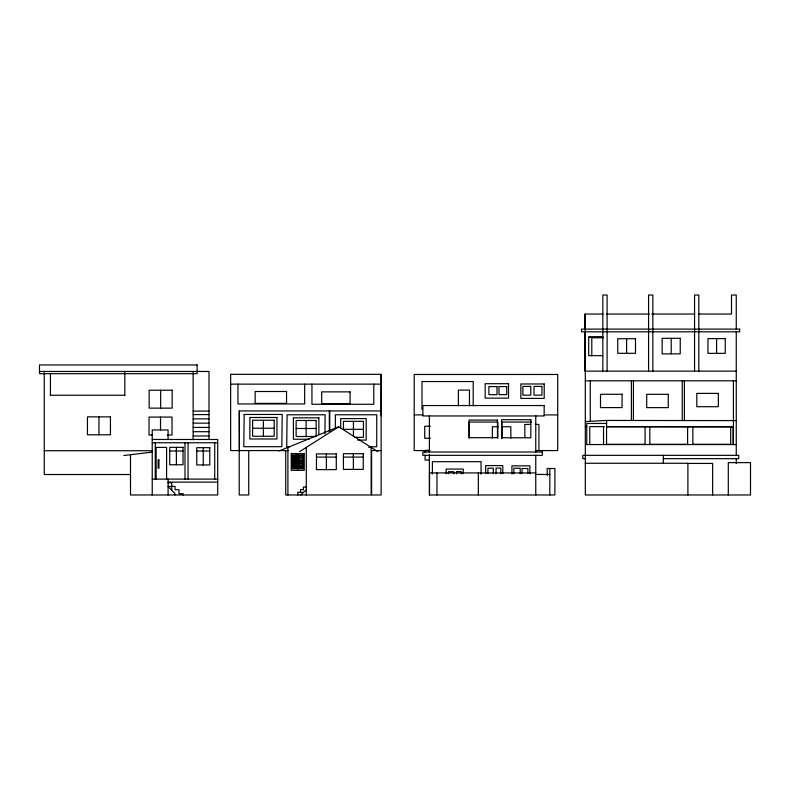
<?xml version="1.0" encoding="UTF-8"?>
<svg xmlns="http://www.w3.org/2000/svg" width="790" height="790" viewBox="0 0 790 790"><rect width="100%" height="100%" fill="white"/><g stroke="black" fill="none" stroke-linecap="round" stroke-linejoin="round"><path stroke-width="1.19" d="M633.383 420.487L633.432 380.81M381.126 415.856L381.126 374.312L230.641 374.312L230.641 450.577L288.103 450.577M324.917 433.898L325.144 414.79L287.106 414.79L286.721 447.031L289.17 447.031M174.906 494.975L175.064 493.691L168.092 486.403L175.064 486.403L175.064 489.731L179.024 489.731L179.024 493.691L183.092 493.691L183.092 494.975M300.654 494.975L306.293 489.899M299.608 451.663L338.722 426.788L377.837 451.663M279.087 450.981L338.722 426.788M123.892 455.484L152.49 452.097M585.311 421.584L606.621 420.448L736.26 420.606M603.076 314.055L584.886 314.055L584.886 329.114M606.621 314.055L649.449 314.055M651.898 314.055L694.765 314.055M698.439 314.055L731.51 314.055L731.51 295.026L736.26 295.026L736.26 329.114M602.829 336.935L588.718 336.935L588.718 355.648L602.829 355.648M588.511 337.32L602.997 337.32M603.52 337.774L591.789 337.774L591.789 355.757M736.26 371.132L584.886 371.132L584.886 331.81M39.5 371.458L209.004 371.458L209.004 439.201M585.311 380.81L736.26 380.81M230.641 384.138L381.086 384.138M50.441 395.237L124.82 395.237M381.126 410.938L239.222 410.938L239.37 450.577L239.37 410.938M193.145 411.096L209.004 411.096M193.145 414.582L209.004 414.582M414.207 414.898L422.798 414.898M544.221 414.898L557.71 414.898M293.406 417.831L318.864 417.831M193.145 418.868L209.004 418.868M531.463 422.048L501.966 422.048L501.966 438.065M193.145 423.144L209.004 423.144M606.621 423.46L586.753 423.46L586.753 444.572M530.702 424.418L524.827 424.418L524.827 437.492M535.413 424.418L538.938 424.418L538.938 450.577M430.461 426.245L424.714 426.245L424.714 438.292L430.461 438.292M585.311 426.63L586.753 426.63M604.281 426.63L589.765 426.63L589.765 444.572M606.552 444.572L606.552 426.63L733.416 426.788L606.552 426.788M498.135 426.748L492.368 426.748L492.368 438.164M193.145 427.43L209.004 427.43M252.603 428.239L274.219 428.239M296.141 428.486L316.128 428.486M363.43 429.335L343.453 429.335L343.453 421.337L363.43 421.337L363.43 437.344L354.552 437.344M193.145 431.705L209.004 431.705M152.47 435.004L149.024 435.004L149.024 417.081L172.013 417.081L172.013 435.004L167.411 435.004M193.145 435.991L209.004 435.991M309.166 439.24L293.406 439.24L293.406 417.742M152.233 439.477L217.714 439.477L217.714 494.975L130.508 494.975L130.508 454.694M357.682 440.089L366.165 440.089L366.165 418.591L340.707 418.591L340.707 428.141M152.233 442.756L217.714 442.756M606.552 444.316L645.084 444.316M649.814 444.316L687.606 444.316M692.85 444.316L730.671 444.316M586.753 444.553L736.26 444.553M369.434 446.775L376.741 446.775L376.741 414.75L335.355 414.75L335.355 428.299M368.742 447.407L371.152 447.407L371.152 494.975L285.723 494.975L285.723 450.577M429.375 450.31L425.089 450.31L425.089 452.759M371.34 450.577L381.126 450.577M430.037 450.577L414.207 450.577L414.207 374.47L557.71 374.47L557.71 450.577L535.413 450.577M44.26 450.735L152.539 450.735M169.722 451.011L183.033 451.011M196.759 451.011L209.765 451.011M292.399 455.889L296.526 455.889M298.679 455.958L303.281 455.958M292.399 456.916L296.526 456.916M316.464 457.094L336.283 457.094M343.433 457.094L363.252 457.094M298.679 457.252L303.281 457.252M292.399 457.677L296.526 457.677M292.399 458.427L296.526 458.427M585.291 458.664L582.842 458.664L582.842 455.336L738.739 455.336L738.739 458.664L663.324 458.664M298.679 458.773L303.281 458.773M292.399 459.178L296.526 459.178M292.399 459.928L296.526 459.928M298.679 460.205L303.281 460.205M429.375 460.086L425.089 460.086L425.089 455.198M292.399 460.768L296.526 460.768M298.679 461.172L303.281 461.172M292.399 461.765L296.526 461.765M298.679 462.15L303.281 462.15M292.399 462.663L296.526 462.663M585.311 463.266L687.902 463.266L687.902 494.975M298.679 463.463L303.281 463.463M687.902 463.424L712.639 463.424L712.639 494.975M292.399 463.73L296.526 463.73M292.399 464.619L296.526 464.619M298.679 464.915L303.281 464.915M292.399 465.419L296.526 465.419M298.679 465.863L303.281 465.863M292.399 466.179L296.526 466.179M298.679 466.811L303.281 466.811M292.399 466.949L296.526 466.949M298.679 467.759L303.281 467.759M292.399 467.927L296.526 467.927M429.375 472.934L535.768 472.934M130.389 474.523L44.26 474.523L44.26 372.683M535.768 474.444L549.82 474.444M152.233 479.115L217.714 479.115M168.092 482.107L217.714 482.107M168.092 482.749L171.736 482.749L171.736 489.731M306.293 487.045L303.439 487.045L303.439 489.899M303.439 489.553L300.605 489.553L300.605 492.407L303.459 492.407M736.26 331.81L736.26 455.336M736.26 458.664L736.26 463.503M733.416 380.81L733.416 444.553M733.1 426.788L733.1 444.553M730.671 426.788L730.671 444.632M728.301 494.975L728.301 462.624L750.5 462.624L750.5 494.975L585.311 494.975L585.311 314.055M716.609 338.604L716.609 353.347M698.834 371.132L698.834 295.026L694.558 295.026L694.558 371.132M692.85 426.788L692.85 444.632M687.606 426.788L687.606 444.632M684.397 380.81L684.397 420.547M682.244 380.81L682.244 420.547M671.204 338.318L671.204 353.861M663.324 455.336L663.324 463.266M652.846 371.132L652.846 295.026L648.57 295.026L648.57 371.132M649.814 426.788L649.814 444.632M645.084 426.788L645.084 444.632M631.378 380.81L631.378 420.478M626.618 338.722L626.618 353.308M607.105 371.132L607.105 295.026L602.829 295.026L602.829 371.132M606.621 420.448L606.621 426.63M603.54 426.63L603.54 444.572M590.268 380.81L590.268 421.317M549.82 468.49L549.82 494.975M547.203 475.718L547.203 468.49L554.896 468.49L554.896 494.975L429.375 494.975L429.375 454.536M535.768 415.688L535.768 452.008M535.768 455.336L535.768 494.975M529.853 473.891L529.853 465.843L511.93 465.843L511.93 473.891M527.878 473.259L527.878 468.51L522.012 468.51L522.012 473.259M520.215 473.763L520.215 468.213L513.865 468.213L513.865 473.763M510.834 438.164L510.834 426.748L501.601 426.748L501.601 438.164M502.786 473.625L502.786 465.596L485.662 465.596L485.662 473.625M500.801 473.733L500.801 468.085L496.051 468.085L496.051 473.733M497.809 438.223L497.809 422.048L469.27 422.048L469.27 438.223M493.316 473.654L493.316 468.203L487.924 468.203L487.924 473.654M481.061 474.207L481.061 461.676L432.377 461.676L432.377 474.01M478.335 472.934L478.335 494.975M473.2 405.813L473.2 381.54L421.988 381.54L421.988 409.457M469.467 405.833L469.467 390.102L458.368 390.102L458.368 405.833M463.246 473.654L463.246 469.072L446.123 469.072L446.123 473.654M461.271 473.822L461.271 471.561L456.511 471.561L456.511 473.822M453.776 473.852L453.776 471.679L448.384 471.679L448.384 473.852M436.969 472.934L436.969 494.975M429.533 472.934L429.533 494.975M429.375 415.688L429.375 452.008M381.126 374.312L381.126 494.975L371.606 494.975L371.606 450.577M373.788 384.138L373.788 404.273L311.941 404.273L311.941 384.138M353.436 421.337L353.436 436.199M353.347 453.697L353.347 469.398M329.746 410.938L329.746 431.36M329.341 410.938L329.341 431.36M326.369 453.924L326.369 469.783M318.864 417.742L318.864 434.48M306.293 447.407L306.293 494.975M306.135 420.487L306.135 436.495M304.654 384.138L304.654 403.957L237.938 403.957L237.938 384.138M300.654 492.407L297.8 492.121L297.8 494.975M297.741 453.539L297.741 470.346M287.906 447.407L287.906 494.975M263.406 420.24L263.406 436.248M248.732 450.577L248.732 494.975L239.222 494.975L239.222 450.577M214.722 442.756L214.722 479.115M203.257 447.673L203.257 464.954M193.145 371.458L193.145 439.724M188.069 442.756L188.069 479.115M184.998 442.756L184.998 479.115M176.377 447.328L176.377 464.767M168.092 439.477L168.092 429.967L152.233 429.967L152.233 494.975M168.092 479.115L168.092 494.975M166.591 479.115L166.591 447.407L156.134 447.407L156.134 479.115M160.656 390.221L160.656 408.134M160.518 417.081L160.518 430.224M155.275 442.756L155.275 479.115M124.82 371.458L124.82 395.474M98.948 416.863L98.948 434.786M50.441 373.67L50.441 395.474M244.179 414.454L243.794 446.696L281.832 446.696L282.218 414.454L244.179 414.454M739.638 329.114L581.509 329.114L581.509 331.81L739.638 331.81L739.638 329.114M680.239 338.318L662.158 338.318L662.158 353.861L680.239 353.861L680.239 338.318M725.25 338.604L707.968 338.604L707.968 353.347L725.25 353.347L725.25 338.604M635.496 338.722L617.74 338.722L617.74 353.308L635.496 353.308L635.496 338.722M197.115 364.95L39.5 364.95L39.5 373.67L197.115 373.67L197.115 364.95M508.523 383.703L485.179 383.703L485.179 398.14L508.523 398.14L508.523 383.703M544.201 383.979L520.857 383.979L520.857 398.407L544.201 398.407L544.201 383.979M530.781 386.409L522.862 386.409L522.862 395.158L530.781 395.158L530.781 386.409M541.93 386.409L534 386.409L534 395.158L541.93 395.158L541.93 386.409M496.989 386.596L488.901 386.596L488.901 394.684L496.989 394.684L496.989 386.596M506.706 386.587L498.934 386.587L498.994 394.635L506.765 394.635L506.706 386.587M172.151 390.221L149.152 390.221L149.152 408.134L172.151 408.134L172.151 390.221M286.553 391.504L255.16 391.504L255.16 403.394L286.553 403.394L286.553 391.504M350.069 391.87L321.678 391.87L321.678 403.601L350.069 403.601L350.069 391.87M718.347 393.39L696.8 393.39L696.8 406.712L718.347 406.712L718.347 393.39M622.056 394.279L600.509 394.279L600.509 407.591L622.056 407.591L622.056 394.279M668.251 394.319L646.704 394.319L646.704 407.64L668.251 407.64L668.251 394.319M544.172 405.547L422.877 405.547L422.877 415.955L544.172 415.955L544.172 405.547M110.442 416.863L87.453 416.863L87.453 434.786L110.442 434.786L110.442 416.863M276.954 417.495L249.867 417.495L249.867 438.993L276.954 438.993L276.954 417.495M530.831 419.707L501.581 419.707L501.581 437.779L530.831 437.779L530.831 419.707M497.473 420.073L468.993 420.073L468.993 437.67L497.473 437.67L497.473 420.073M274.219 420.24L252.603 420.24L252.603 436.248L274.219 436.248L274.219 420.24M316.128 420.487L296.141 420.487L296.141 436.495L316.128 436.495L316.128 420.487M183.033 447.328L169.722 447.328L169.722 464.767L183.033 464.767L183.033 447.328M209.765 447.673L196.759 447.673L196.759 464.954L209.765 464.954L209.765 447.673M542.315 452.008L422.838 452.008L422.838 455.336L542.315 455.336L542.315 452.008M304.239 453.539L291.243 453.539L291.243 470.346L304.239 470.346L304.239 453.539M363.252 453.697L343.433 453.697L343.433 469.398L363.252 469.398L363.252 453.697M336.283 453.924L316.464 453.924L316.464 469.625L336.283 469.625L336.283 453.924M296.526 454.912L292.399 454.912L292.399 468.707L296.526 468.707L296.526 454.912M303.281 454.912L298.679 454.912L298.679 468.707L303.281 468.707L303.281 454.912M158.928 459.928L158.138 459.928L158.138 468.174L158.928 468.174L158.928 459.928"/></g></svg>
